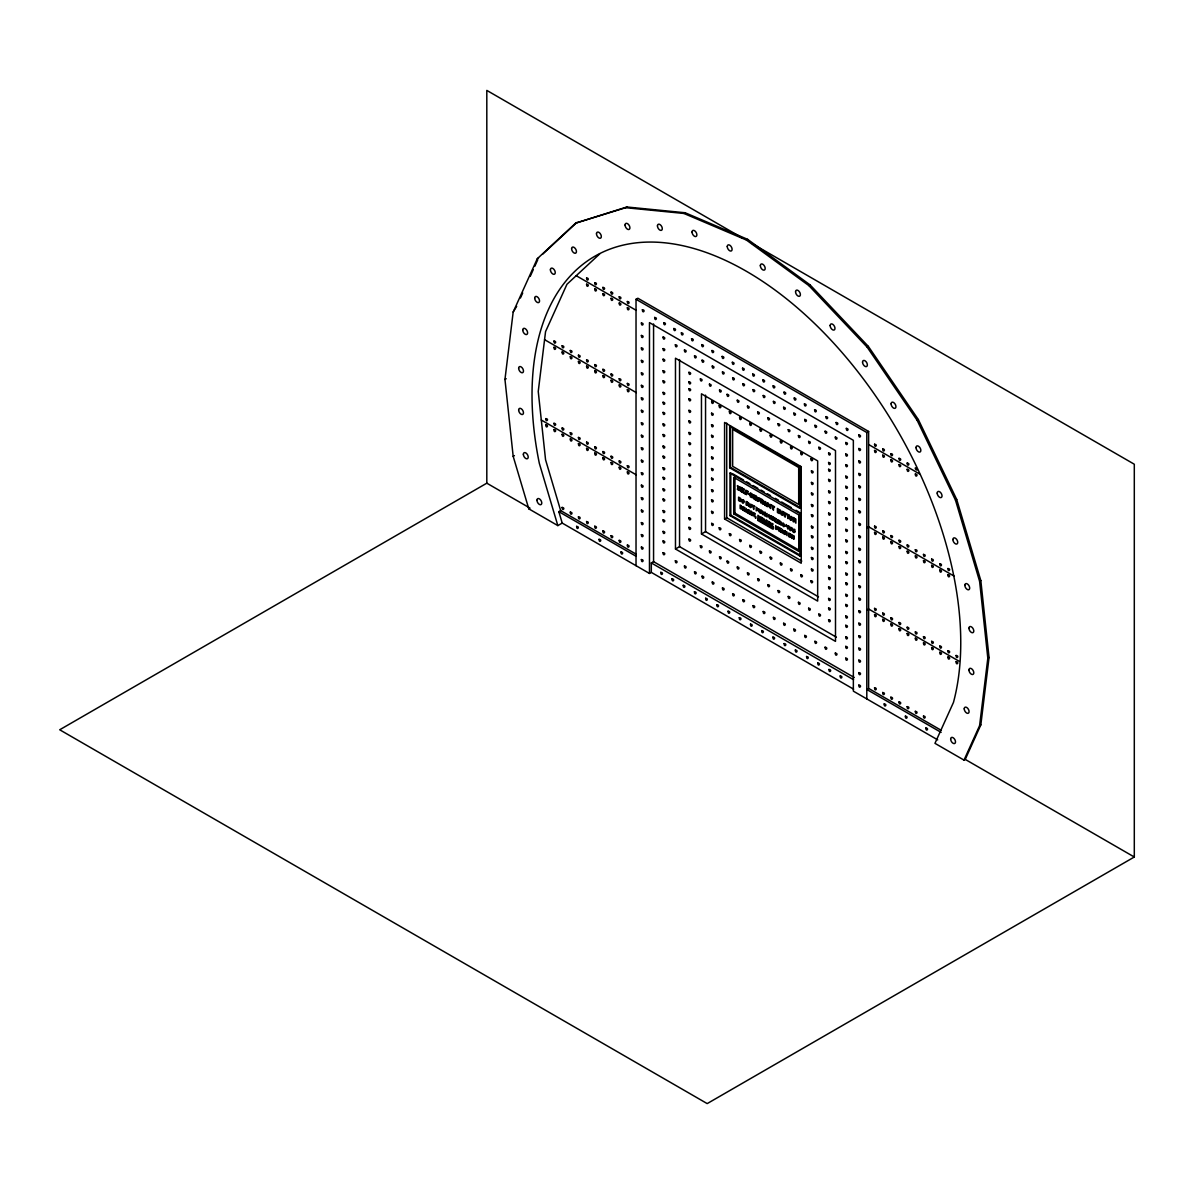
<?xml version="1.0" encoding="UTF-8"?>
<svg xmlns="http://www.w3.org/2000/svg" width="1194" height="1194" viewBox="0 0 1194 1194"><rect width="100%" height="100%" fill="white"/><g stroke="black" fill="none" stroke-linecap="round" stroke-linejoin="round"><path stroke-width="1.5" d="M557.837 525.599L528.793 508.838L513.181 456.332L504.958 379.438L513.181 312.022L537.3 258.71L575.672 223.129L626.895 206.995L685.132 212.756L747.623 239.337L810.099 284.903L868.336 346.379L918.335 419.557L956.707 499.435L980.826 580.597L989.05 657.506L980.826 724.907L965.23 759.399L964.006 760.1L934.962 743.34L953.454 702.445A303.172 175.025 60 0 0 746.399 271.292A303.172 175.025 60 0 0 539.33 463.347L557.837 525.599L562.21 523.076L649.476 573.448L651.312 572.389L853.576 689.162M964.006 760.1L979.602 725.624L987.826 658.207L979.602 581.314L955.484 500.152L917.111 420.258L867.113 347.081L808.875 285.62L746.399 240.039L683.908 213.457L625.671 207.696L575.672 223.129M745.19 511.42L746.16 508.48L747.951 513.017L743.026 510.181L743.026 506.674L744.996 507.808L743.758 507.763L744.996 511.316M762.981 521.703L763.966 518.748L765.742 523.3L760.832 520.465L760.832 516.942L762.802 518.077L761.563 518.032L762.802 521.599M781.458 532.36L782.428 529.42L784.219 533.957L779.294 531.121L779.294 527.614L781.264 528.748L780.025 528.703L781.264 532.255M516.674 306.321L513.181 312.022M520.435 297.993L522.703 292.993M530.24 276.336L533.255 269.665M534.763 266.337L537.778 259.68M542.494 254.322L576.896 222.427M599.731 253.904L566.956 284.276L545.554 331.619L538.24 391.468L545.554 459.75L560.658 510.599L636.253 554.24M537.3 258.71L538.524 258.008M625.671 207.696L626.895 206.995M683.908 213.457L685.132 212.756M636.029 565.687L636.029 299.291L637.865 298.231L868.635 431.467L868.635 688.416L941.335 730.385M504.958 379.438L506.181 378.722M746.399 240.039L747.623 239.337M513.181 456.332L514.405 455.63M808.875 285.62L810.099 284.903M528.793 508.838L530.017 508.122L486.809 483.182L59.7 729.773L707.191 1103.599L1134.3 857.008L1134.3 464.227L752.25 243.651M562.21 523.076L558.822 511.659L560.658 510.599M729.683 426.362L799.816 466.854L799.816 508.286L729.683 467.794L729.683 426.362L730.504 425.9L730.504 467.332L800.622 507.808M867.113 347.081L868.336 346.379M729.683 467.794L730.504 467.332M729.982 473.137L730.803 472.66L730.803 515.151L800.726 555.523L799.905 556.001L729.982 515.629L729.982 473.137L799.905 513.51L800.726 513.032M799.816 466.854L800.622 466.376M636.029 299.291L866.799 432.526L868.635 431.467M729.982 515.629L730.803 515.151M724.579 518.987L801.234 563.24L801.234 466.72L724.579 422.467L724.579 518.987L726.728 517.748L801.786 561.09M733.713 513.838L734.937 513.136L799.98 550.673L798.756 551.389L733.713 513.838L733.713 477.346L798.756 514.898L799.98 514.196M651.312 572.389L651.312 562.941L653.566 561.658L854.217 677.491M675.476 549.001L835.501 641.387L835.501 450.601L675.476 358.2L675.476 549.001L679.55 546.643L836.382 637.193M701.46 533.987L817.666 601.089L817.666 460.899L701.46 393.811L701.46 533.987L705.55 531.643L818.517 596.866M917.111 420.258L918.335 419.557M866.799 527.838L868.635 526.778L954.2 576.165M955.484 500.152L956.707 499.435M866.799 610.074L868.635 609.015L959.081 661.237M979.602 581.314L980.826 580.597M868.635 688.416L866.799 689.475L941.111 732.385M987.826 658.207L989.05 657.506M979.602 725.624L980.826 724.907M916.216 467.69C913.246 467.406 917.768 472.361 917.096 468.794M742.981 238.307L486.809 90.401L486.809 483.182M576.209 275.695L636.283 310.38M868.635 444.526L919.47 473.884M544.568 339.663L636.253 392.602M732.385 473.585L743.519 480.003M746.698 481.839L749.877 483.674M753.041 485.51L757.817 488.256M760.996 490.092L764.175 491.928M767.354 493.764L770.533 495.6M775.294 498.346L778.473 500.182M781.652 502.017L791.189 507.525M795.965 510.286L799.129 512.122M790.219 534.524L790.219 537.419L788.637 536.524L788.637 533.002L792.846 535.434L791.98 535.599L791.98 538.449L790.219 533.912M541.3 420.019L636.253 474.839M651.312 562.941L853.576 679.714M558.822 511.659L636.029 556.24M937.723 739.877L853.352 691.147L853.352 440.302L649.476 322.604L649.476 573.448M965.23 759.399L1134.3 857.008M866.799 432.526L866.799 698.923M799.905 513.51L799.905 556.001M798.756 514.898L798.756 551.389M786.368 513.599L786.368 514.375M734.937 476.645L734.937 513.136M726.728 423.094L726.728 517.748M705.55 395.139L705.55 531.643M679.55 359.558L679.55 546.643M653.566 323.962L653.566 561.658M793.92 536.046L793.846 538.509L793.144 535.599L793.92 536.046M791.652 518.689C789.801 522.002 790.324 513.405 791.652 518.689M743.683 501.778C741.877 504.54 742.549 497.211 743.683 501.778M751.25 506.152C749.414 508.913 750.13 501.57 751.25 506.152M791.234 529.24C789.473 532.046 790.07 524.629 791.234 529.24M753.295 496.54L752.578 497.838L750.339 496.868L750.339 492.794L752.593 494.406L753.295 496.54M741.28 500.405L740.623 501.495L738.593 500.599L738.593 497.092L740.384 498.256A1.925 1.104 60 0 1 741.101 499.405A2.015 1.164 60 0 1 741.235 499.898L741.28 500.405M789.338 516.883C790.846 525.912 794.667 514.047 789.338 516.883M769.623 505.629C771.13 508.495 771.667 510.032 768.846 506.42C768.443 501.778 773.816 506.629 769.623 505.629M741.564 500.167C742.952 508.032 746.399 497.823 741.564 500.167M749.131 504.54C750.519 512.405 753.966 502.181 749.131 504.54M789.13 527.614C790.518 535.494 793.95 525.27 789.13 527.614M768.294 505.763C767.205 508.913 763.891 503.017 765.518 501.555L766.906 505.749L767.458 502.674L768.294 503.167L768.294 505.763M783.279 514.42C782.1 517.509 778.966 511.719 780.503 510.211L781.891 514.405L782.458 511.331L783.279 511.808L783.279 514.42M761.384 512.495C760.399 515.166 757.459 510.122 758.877 508.793L760.13 512.435L760.638 509.808L761.384 510.241L761.384 512.495M771.414 518.286C770.428 520.957 767.473 515.912 768.906 514.584L770.16 518.226L770.652 515.599L771.414 516.032L771.414 518.286M794.92 531.852C793.935 534.539 790.995 529.494 792.413 528.166L793.667 531.808L794.174 529.181L794.92 529.614L794.92 531.852M758.518 509.704L758.25 510.39A1.582 0.91 60 0 1 757.638 510.42L756.205 510.778L756.205 507.256L758.518 509.704M752.444 496.047C750.832 499.137 751.369 491.271 752.444 496.047M740.504 499.943C739.041 502.584 739.534 495.794 740.504 499.943M780.085 512.793L779.324 513.524L777.428 512.51L777.428 508.435L779.667 510.032L780.085 512.793M739.892 489.57L739.041 490.331L737.25 489.077C741.549 492.57 733.713 480.973 739.758 487.824A2.313 1.328 60 0 0 738.967 486.928L738.116 486.824L739.892 489.57M759.041 500.629L758.205 501.39L756.414 500.137C760.862 503.316 752.772 492.51 758.921 498.883A2.313 1.328 60 0 0 758.13 497.988L757.28 497.883L759.041 500.629M764.19 514.286L762.891 514.704L761.876 513.002A2.373 1.373 60 0 0 762.638 513.883C761.011 511.002 762.593 509.092 764.19 514.286M782.309 524.748L780.995 525.151L779.981 523.45A2.373 1.373 60 0 0 780.742 524.33C779.115 521.45 780.697 519.554 782.309 524.748M784.921 526.255L783.607 526.658L782.592 524.957A2.373 1.373 60 0 0 783.354 525.838C781.742 523.017 783.309 521.047 784.921 526.255M779.219 512.286L778.264 511.226L779.219 512.286M764.832 502.286L764.205 503.152L765.324 505.525L763.085 502.734L763.085 504.241L762.265 503.764L762.265 499.674L764.832 502.286M742.399 507.256L742.817 510.062L740.847 507.644L740.847 508.928L740.131 508.51L740.131 504.987L742.399 507.256M760.19 517.539L760.623 520.33L758.653 517.912L758.653 519.196L757.921 518.778L757.921 515.271L760.19 517.539M757.742 509.271L756.951 508.346L757.742 509.271M763.981 501.928L763.085 500.898L763.981 501.928M741.638 506.943L740.847 506.062L741.638 506.943M759.444 517.211L758.653 516.33L759.444 517.211M779.01 510.51L778.264 509.659L779.01 510.51M755.578 516.495L755.608 518.315L755.578 516.495M773.369 526.778L773.413 528.599L773.369 526.778M553.971 341.066C553.852 345.738 557.911 341.245 553.971 341.066M553.971 347.305C553.852 351.976 557.911 347.484 553.971 347.305M562.12 345.767C562.001 350.439 566.075 345.947 562.12 345.767M562.12 352.006C562.001 356.678 566.075 352.185 562.12 352.006M545.807 418.601C545.688 423.273 549.762 418.781 545.807 418.601M545.807 424.84C545.688 429.512 549.762 425.019 545.807 424.84M586.582 277.978C586.463 282.65 590.537 278.142 586.582 277.978M586.582 284.217C586.463 288.888 590.537 284.381 586.582 284.217M570.284 350.484C570.165 355.155 574.224 350.663 570.284 350.484M570.284 356.722C570.165 361.394 574.224 356.887 570.284 356.722M553.971 423.303C553.852 427.974 557.911 423.482 553.971 423.303M553.971 429.541C553.852 434.213 557.911 429.721 553.971 429.541M594.746 282.68C594.627 287.351 598.687 282.859 594.746 282.68M594.746 288.918C594.627 293.59 598.687 289.097 594.746 288.918M578.433 355.185C578.314 359.857 582.373 355.364 578.433 355.185M578.433 361.424C578.314 366.095 582.373 361.603 578.433 361.424M562.12 428.019C562.001 432.691 566.075 428.198 562.12 428.019M562.12 434.258C562.001 438.929 566.075 434.422 562.12 434.258M602.895 287.396C602.776 292.067 606.851 287.56 602.895 287.396M602.895 293.634C602.776 298.306 606.851 293.799 602.895 293.634M586.582 359.901C586.463 364.573 590.537 360.066 586.582 359.901M586.582 366.14C586.463 370.812 590.537 366.304 586.582 366.14M570.284 432.721C570.165 437.392 574.224 432.9 570.284 432.721M570.284 438.959C570.165 443.631 574.224 439.138 570.284 438.959M611.059 292.097C610.925 296.769 615 292.276 611.059 292.097M611.059 298.336C610.925 303.007 615 298.515 611.059 298.336M594.746 364.603C594.627 369.274 598.687 364.782 594.746 364.603M594.746 370.841C594.627 375.513 598.687 371.021 594.746 370.841M578.433 437.437C578.314 442.108 582.373 437.601 578.433 437.437M578.433 443.675C578.314 448.347 582.373 443.84 578.433 443.675M562.12 507.42C562.001 512.092 566.075 507.584 562.12 507.42M619.208 296.799C619.089 301.485 623.149 296.978 619.208 296.799M619.208 303.037C619.089 307.724 623.149 303.216 619.208 303.037M602.895 369.319C602.776 373.991 606.851 369.483 602.895 369.319M602.895 375.558C602.776 380.229 606.851 375.722 602.895 375.558M586.582 442.138C586.463 446.81 590.537 442.317 586.582 442.138M586.582 448.377C586.463 453.048 590.537 448.556 586.582 448.377M570.284 512.122C570.165 516.793 574.224 512.301 570.284 512.122M627.357 301.515C627.238 306.186 631.313 301.694 627.357 301.515M627.357 307.753C627.238 312.425 631.313 307.933 627.357 307.753M611.059 374.02C610.925 378.692 615 374.2 611.059 374.02M611.059 380.259C610.925 384.931 615 380.438 611.059 380.259M594.746 446.854C594.627 451.526 598.687 447.019 594.746 446.854M594.746 453.093C594.627 457.765 598.687 453.257 594.746 453.093M578.433 516.838C578.314 521.509 582.373 517.002 578.433 516.838M576.627 526.375C576.508 531.046 580.568 526.554 576.627 526.375M619.208 378.722C619.089 383.408 623.149 378.901 619.208 378.722M619.208 384.961C619.089 389.647 623.149 385.14 619.208 384.961M602.895 451.556C602.776 456.227 606.851 451.735 602.895 451.556M642.387 309.739C642.268 314.41 646.327 309.903 642.387 309.739M602.895 457.795C602.776 462.466 606.851 457.974 602.895 457.795M586.582 521.539C586.463 526.211 590.537 521.718 586.582 521.539M641.387 322.977C641.268 327.649 645.342 323.141 641.387 322.977M627.357 383.438C627.238 388.11 631.313 383.617 627.357 383.438M641.387 335.454C641.268 340.126 645.342 335.618 641.387 335.454M627.357 389.677C627.238 394.348 631.313 389.856 627.357 389.677M611.059 456.257C610.925 460.944 615 456.436 611.059 456.257M641.387 347.917C641.268 352.603 645.342 348.096 641.387 347.917M611.059 462.496C610.925 467.182 615 462.675 611.059 462.496M594.746 526.241C594.627 530.927 598.687 526.42 594.746 526.241M641.387 360.394C641.268 365.08 645.342 360.573 641.387 360.394M654.67 317.455C654.551 322.126 658.61 317.619 654.67 317.455M641.387 372.871C641.268 377.558 645.342 373.05 641.387 372.871M619.208 460.974C619.089 465.645 623.149 461.153 619.208 460.974M599.06 539.315C598.925 543.986 603 539.494 599.06 539.315M619.208 467.212C619.089 471.884 623.149 467.391 619.208 467.212M641.387 385.349C641.268 390.035 645.342 385.528 641.387 385.349M602.895 530.957C602.776 535.628 606.851 531.136 602.895 530.957M641.387 397.826C641.268 402.512 645.342 398.005 641.387 397.826M663.745 322.693C663.625 327.365 667.685 322.858 663.745 322.693M641.387 410.303C641.268 414.99 645.342 410.482 641.387 410.303M627.357 465.675C627.238 470.361 631.313 465.854 627.357 465.675M663.073 337.051C662.954 341.723 667.013 337.23 663.073 337.051M627.357 471.914C627.238 476.6 631.313 472.093 627.357 471.914M611.059 535.658C610.925 540.345 615 535.837 611.059 535.658M641.387 422.78C641.268 427.452 645.342 422.96 641.387 422.78M663.073 348.588C662.954 353.26 667.013 348.767 663.073 348.588M641.387 435.258C641.268 439.929 645.342 435.437 641.387 435.258M663.073 359.185C662.954 363.857 667.013 359.364 663.073 359.185M641.387 447.735C641.268 452.407 645.342 447.914 641.387 447.735M673.834 328.514C673.714 333.186 677.774 328.693 673.834 328.514M663.073 370.722C662.954 375.394 667.013 370.901 663.073 370.722M619.208 540.375C619.089 545.046 623.149 540.554 619.208 540.375M641.387 460.212C641.268 464.884 645.342 460.391 641.387 460.212M663.073 380.841C662.954 385.513 667.013 381.02 663.073 380.841M675.356 344.767C675.237 349.454 679.296 344.947 675.356 344.767M641.387 472.69C641.268 477.361 645.342 472.869 641.387 472.69M663.073 392.378C662.954 397.05 667.013 392.557 663.073 392.378M620.97 551.971C620.85 556.643 624.91 552.15 620.97 551.971M681.371 332.872C681.252 337.544 685.326 333.051 681.371 332.872M663.073 402.259C662.954 406.945 667.013 402.438 663.073 402.259M641.387 485.167C641.268 489.838 645.342 485.346 641.387 485.167M627.357 545.076C627.238 549.747 631.313 545.255 627.357 545.076M663.073 412.393C662.954 417.064 667.013 412.557 663.073 412.393M641.387 497.644C641.268 502.316 645.342 497.823 641.387 497.644M663.073 423.915C662.954 428.601 667.013 424.094 663.073 423.915M641.387 510.122C641.268 514.793 645.342 510.301 641.387 510.122M684.431 350.006C684.311 354.678 688.371 350.185 684.431 350.006M663.073 434.512C662.954 439.183 667.013 434.691 663.073 434.512M641.387 522.599C641.268 527.27 645.342 522.778 641.387 522.599M691.565 338.753C691.445 343.424 695.52 338.932 691.565 338.753M663.073 446.049C662.954 450.72 667.013 446.228 663.073 446.049M641.387 534.599C641.268 539.285 645.342 534.778 641.387 534.599M663.073 456.168C662.954 460.854 667.013 456.347 663.073 456.168M641.387 547.076C641.268 551.762 645.342 547.255 641.387 547.076M663.073 467.705C662.954 472.376 667.013 467.884 663.073 467.705M688.938 372.319C688.819 376.991 692.893 372.498 688.938 372.319M694.52 355.842C694.401 360.513 698.46 356.006 694.52 355.842M663.073 477.361C662.954 482.033 667.013 477.54 663.073 477.361M688.938 381.856C688.819 386.528 692.893 382.035 688.938 381.856M641.387 559.553C641.268 564.24 645.342 559.732 641.387 559.553M688.938 388.677C688.819 393.348 692.893 388.856 688.938 388.677M663.073 488.898C662.954 493.57 667.013 489.077 663.073 488.898M701.759 344.633C701.639 349.32 705.714 344.812 701.759 344.633M688.938 398.796C688.819 403.482 692.893 398.975 688.938 398.796M663.073 499.017C662.954 503.689 667.013 499.196 663.073 499.017M702.057 360.185C701.938 364.871 706.012 360.364 702.057 360.185M688.938 410.333C688.819 415.005 692.893 410.512 688.938 410.333M663.073 510.554C662.954 515.226 667.013 510.733 663.073 510.554M688.938 420.93C688.819 425.601 692.893 421.109 688.938 420.93M700.356 378.916C700.236 383.587 704.311 379.08 700.356 378.916M663.073 519.853C662.954 524.524 667.013 520.032 663.073 519.853M688.938 432.467C688.819 437.138 692.893 432.646 688.938 432.467M663.073 531.39C662.954 536.061 667.013 531.569 663.073 531.39M711.952 350.529C711.833 355.2 715.907 350.708 711.952 350.529M688.938 442.586C688.819 447.257 692.893 442.765 688.938 442.586M663.073 540.927C662.954 545.598 667.013 541.091 663.073 540.927M712.251 366.08C712.131 370.752 716.206 366.26 712.251 366.08M688.938 454.123C688.819 458.794 692.893 454.302 688.938 454.123M663.073 552.688C662.954 557.359 667.013 552.867 663.073 552.688M709.43 384.14C709.311 388.826 713.385 384.319 709.43 384.14M688.938 463.779C688.819 468.451 692.893 463.944 688.938 463.779M660.789 572.359C660.67 577.03 664.73 572.538 660.789 572.359M688.938 475.316C688.819 479.988 692.893 475.481 688.938 475.316M722.146 356.409C722.027 361.081 726.101 356.588 722.146 356.409M688.938 485.436C688.819 490.107 692.893 485.615 688.938 485.436M711.639 401.333C711.52 406.005 715.594 401.512 711.639 401.333M688.938 496.973C688.819 501.644 692.893 497.137 688.938 496.973M722.445 371.961C722.325 376.632 726.4 372.14 722.445 371.961M711.534 413.199C711.415 417.885 715.49 413.378 711.534 413.199M719.519 389.975C719.4 394.647 723.474 390.154 719.519 389.975M688.938 506.271C688.819 510.942 692.893 506.435 688.938 506.271M711.534 424.736C711.415 429.422 715.49 424.915 711.534 424.736M675.356 560.762C675.237 565.434 679.296 560.941 675.356 560.762M671.998 578.821C671.879 583.508 675.953 579 671.998 578.821M688.938 517.808C688.819 522.479 692.893 517.972 688.938 517.808M719.191 405.691C719.057 410.363 723.131 405.856 719.191 405.691M711.534 435.332C711.415 440.004 715.49 435.512 711.534 435.332M732.34 362.289C732.221 366.976 736.295 362.469 732.34 362.289M688.938 527.33C688.819 532.017 692.893 527.509 688.938 527.33M711.534 446.869C711.415 451.541 715.49 447.049 711.534 446.869M727.071 394.333C726.952 399.005 731.012 394.498 727.071 394.333M688.938 539.106C688.819 543.777 692.893 539.285 688.938 539.106M711.534 456.989C711.415 461.66 715.49 457.168 711.534 456.989M732.638 377.841C732.519 382.528 736.594 378.02 732.638 377.841M684.431 566.001C684.311 570.672 688.371 566.18 684.431 566.001M711.534 468.526C711.415 473.197 715.49 468.705 711.534 468.526M711.534 478.182C711.415 482.854 715.49 478.361 711.534 478.182M729.385 411.572C729.25 416.243 733.325 411.751 729.385 411.572M683.222 585.299C683.087 589.97 687.162 585.478 683.222 585.299M742.534 368.185C742.414 372.856 746.489 368.349 742.534 368.185M711.534 489.719C711.415 494.391 715.49 489.883 711.534 489.719M737.265 400.214C737.146 404.885 741.205 400.393 737.265 400.214M711.534 499.838C711.415 504.51 715.49 500.017 711.534 499.838M742.832 383.737C742.713 388.408 746.787 383.916 742.832 383.737M700.356 545.703C700.236 550.374 704.311 545.867 700.356 545.703M694.52 571.822C694.401 576.493 698.46 572.001 694.52 571.822M711.534 511.375C711.415 516.047 715.49 511.554 711.534 511.375M739.579 417.452C739.444 422.124 743.519 417.631 739.579 417.452M711.639 523.39C711.52 528.061 715.594 523.569 711.639 523.39M694.43 591.776C694.311 596.448 698.371 591.955 694.43 591.776M752.727 374.065C752.608 378.737 756.683 374.244 752.727 374.065M702.057 576.18C701.938 580.851 706.012 576.359 702.057 576.18M747.459 406.094C747.34 410.766 751.399 406.273 747.459 406.094M709.43 550.941C709.311 555.613 713.385 551.106 709.43 550.941M753.026 389.617C752.907 394.289 756.981 389.796 753.026 389.617M719.191 527.748C719.057 532.42 723.131 527.927 719.191 527.748M749.757 423.348C749.638 428.019 753.712 423.512 749.757 423.348M762.921 379.946C762.802 384.617 766.876 380.125 762.921 379.946M705.639 598.254C705.52 602.925 709.579 598.418 705.639 598.254M757.653 411.99C757.533 416.661 761.593 412.154 757.653 411.99M712.251 582.06C712.131 586.747 716.206 582.239 712.251 582.06M719.519 556.762C719.4 561.434 723.474 556.941 719.519 556.762M763.22 395.498C763.1 400.184 767.175 395.677 763.22 395.498M729.385 533.628C729.25 538.3 733.325 533.808 729.385 533.628M759.951 429.228C759.832 433.9 763.906 429.407 759.951 429.228M773.115 385.841C772.996 390.513 777.07 386.005 773.115 385.841M727.071 561.12C726.952 565.792 731.012 561.299 727.071 561.12M716.848 604.716C716.728 609.403 720.803 604.895 716.848 604.716M767.846 417.87C767.727 422.542 771.787 418.049 767.846 417.87M722.445 587.955C722.325 592.627 726.4 588.12 722.445 587.955M773.413 401.393C773.294 406.064 777.354 401.557 773.413 401.393M739.579 539.524C739.444 544.195 743.519 539.688 739.579 539.524M770.145 435.109C770.026 439.78 774.1 435.288 770.145 435.109M784.025 392.139C783.906 396.811 787.965 392.304 784.025 392.139M737.265 567.001C737.146 571.672 741.205 567.18 737.265 567.001M778.04 423.751C777.921 428.422 781.98 423.93 778.04 423.751M728.071 611.194C727.952 615.865 732.012 611.373 728.071 611.194M732.638 593.836C732.519 598.507 736.594 594.015 732.638 593.836M783.607 407.273C783.488 411.945 787.547 407.452 783.607 407.273M749.757 545.404C749.638 550.076 753.712 545.583 749.757 545.404M780.339 441.004C780.219 445.675 784.294 441.168 780.339 441.004M747.459 572.881C747.34 577.568 751.399 573.06 747.459 572.881M794.219 398.02C794.1 402.691 798.159 398.199 794.219 398.02M742.832 599.716C742.713 604.403 746.787 599.895 742.832 599.716M788.234 429.646C788.115 434.317 792.174 429.81 788.234 429.646M793.801 413.154C793.682 417.825 797.741 413.333 793.801 413.154M739.28 617.671C739.161 622.343 743.22 617.85 739.28 617.671M759.951 551.285C759.832 555.956 763.906 551.464 759.951 551.285M790.532 446.884C790.413 451.556 794.488 447.063 790.532 446.884M757.653 578.777C757.533 583.448 761.593 578.941 757.653 578.777M804.413 403.9C804.293 408.572 808.353 404.079 804.413 403.9M798.428 435.526C798.308 440.198 802.368 435.706 798.428 435.526M753.026 605.612C752.907 610.283 756.981 605.776 753.026 605.612M804.711 419.452C804.592 424.124 808.651 419.631 804.711 419.452M750.489 624.149C750.369 628.82 754.444 624.313 750.489 624.149M770.145 557.165C770.026 561.852 774.1 557.344 770.145 557.165M800.726 452.765C800.607 457.436 804.681 452.944 800.726 452.765M814.606 409.781C814.487 414.467 818.547 409.96 814.606 409.781M767.846 584.657C767.727 589.329 771.787 584.836 767.846 584.657M808.622 441.407C808.502 446.078 812.562 441.586 808.622 441.407M763.22 611.492C763.1 616.164 767.175 611.671 763.22 611.492M814.905 425.348C814.786 430.019 818.845 425.512 814.905 425.348M761.697 630.611C761.578 635.298 765.652 630.79 761.697 630.611M780.339 563.061C780.219 567.732 784.294 563.24 780.339 563.061M810.92 458.645C810.801 463.332 814.875 458.824 810.92 458.645M778.04 590.537C777.921 595.224 781.98 590.717 778.04 590.537M825.949 416.616C825.83 421.288 829.89 416.781 825.949 416.616M811.427 470.884C811.308 475.555 815.383 471.063 811.427 470.884M773.413 617.373C773.294 622.044 777.354 617.552 773.413 617.373M818.815 447.287C818.696 451.974 822.756 447.466 818.815 447.287M825.099 431.228C824.979 435.9 829.039 431.407 825.099 431.228M811.427 482.421C811.308 487.092 815.383 482.585 811.427 482.421M790.532 568.941C790.413 573.613 794.488 569.12 790.532 568.941M772.921 637.089C772.802 641.76 776.861 637.268 772.921 637.089M811.427 493.003C811.308 497.689 815.383 493.182 811.427 493.003M811.427 504.54C811.308 509.226 815.383 504.719 811.427 504.54M788.234 596.433C788.115 601.104 792.174 596.597 788.234 596.433M811.427 514.674C811.308 519.345 815.383 514.838 811.427 514.674M836.143 422.497C836.024 427.168 840.083 422.676 836.143 422.497M828.591 452.944C828.472 457.615 832.546 453.123 828.591 452.944M783.607 623.268C783.488 627.94 787.547 623.432 783.607 623.268M811.427 526.196C811.308 530.882 815.383 526.375 811.427 526.196M828.591 462.481C828.472 467.152 832.546 462.66 828.591 462.481M835.293 437.108C835.173 441.78 839.233 437.288 835.293 437.108M828.591 469.302C828.472 473.973 832.546 469.481 828.591 469.302M800.726 574.821C800.607 579.508 804.681 575.001 800.726 574.821M811.427 535.852C811.308 540.524 815.383 536.031 811.427 535.852M784.13 643.566C784.01 648.238 788.07 643.745 784.13 643.566M828.591 479.421C828.472 484.107 832.546 479.6 828.591 479.421M811.427 547.389C811.308 552.061 815.383 547.568 811.427 547.389M798.428 602.313C798.308 606.985 802.368 602.492 798.428 602.313M828.591 490.958C828.472 495.644 832.546 491.137 828.591 490.958M811.427 557.508C811.308 562.18 815.383 557.688 811.427 557.508M846.337 428.377C846.218 433.049 850.277 428.556 846.337 428.377M793.801 629.148C793.682 633.82 797.741 629.328 793.801 629.148M828.591 501.555C828.472 506.226 832.546 501.734 828.591 501.555M811.427 569.045C811.308 573.717 815.383 569.225 811.427 569.045M845.74 442.511C845.621 447.198 849.68 442.69 845.74 442.511M828.591 513.092C828.472 517.763 832.546 513.271 828.591 513.092M810.92 580.717C810.801 585.388 814.875 580.896 810.92 580.717M845.74 454.048C845.621 458.72 849.68 454.227 845.74 454.048M828.591 523.211C828.472 527.882 832.546 523.39 828.591 523.211M795.338 650.043C795.219 654.715 799.293 650.208 795.338 650.043M845.74 464.645C845.621 469.317 849.68 464.824 845.74 464.645M808.622 608.194C808.502 612.865 812.562 608.373 808.622 608.194M828.591 534.748C828.472 539.419 832.546 534.927 828.591 534.748M845.74 476.182C845.621 480.854 849.68 476.361 845.74 476.182M828.591 544.404C828.472 549.076 832.546 544.583 828.591 544.404M804.711 635.447C804.592 640.118 808.651 635.626 804.711 635.447M858.829 434.959C858.695 439.646 862.769 435.138 858.829 434.959M845.74 486.301C845.621 490.973 849.68 486.48 845.74 486.301M828.591 555.941C828.472 560.613 832.546 556.106 828.591 555.941M858.829 448.496C858.695 453.183 862.769 448.675 858.829 448.496M845.74 497.838C845.621 502.51 849.68 498.017 845.74 497.838M828.591 566.06C828.472 570.732 832.546 566.24 828.591 566.06M845.74 507.734C845.621 512.405 849.68 507.898 845.74 507.734M858.829 460.974C858.695 465.645 862.769 461.153 858.829 460.974M806.562 656.506C806.443 661.192 810.502 656.685 806.562 656.506M818.815 614.089C818.696 618.761 822.756 614.253 818.815 614.089M828.591 577.597C828.472 582.269 832.546 577.777 828.591 577.597M845.74 517.853C845.621 522.524 849.68 518.032 845.74 517.853M858.829 473.451C858.695 478.122 862.769 473.63 858.829 473.451M828.591 586.896C828.472 591.567 832.546 587.075 828.591 586.896M814.905 641.327C814.786 645.999 818.845 641.506 814.905 641.327M845.74 529.39C845.621 534.061 849.68 529.554 845.74 529.39M828.591 598.433C828.472 603.104 832.546 598.597 828.591 598.433M858.829 485.928C858.695 490.6 862.769 486.107 858.829 485.928M845.74 539.972C845.621 544.658 849.68 540.151 845.74 539.972M828.591 607.955C828.472 612.641 832.546 608.134 828.591 607.955M858.829 498.405C858.695 503.077 862.769 498.585 858.829 498.405M845.74 551.509C845.621 556.18 849.68 551.688 845.74 551.509M874.56 444.228C874.441 448.899 878.5 444.407 874.56 444.228M828.591 619.731C828.472 624.402 832.546 619.91 828.591 619.731M874.56 450.466C874.441 455.138 878.5 450.645 874.56 450.466M817.771 662.983C817.651 667.655 821.711 663.163 817.771 662.983M858.829 510.883C858.695 515.554 862.769 511.062 858.829 510.883M845.74 561.643C845.621 566.314 849.68 561.807 845.74 561.643M825.099 647.208C824.979 651.894 829.039 647.387 825.099 647.208M858.829 523.36C858.695 528.032 862.769 523.539 858.829 523.36M845.74 573.165C845.621 577.851 849.68 573.344 845.74 573.165M845.74 582.821C845.621 587.493 849.68 583 845.74 582.821M858.829 535.837C858.695 540.509 862.769 536.016 858.829 535.837M882.709 448.944C882.59 453.616 886.649 449.108 882.709 448.944M882.709 455.183C882.59 459.854 886.649 455.347 882.709 455.183M845.74 594.358C845.621 599.03 849.68 594.537 845.74 594.358M858.829 548.315C858.695 552.986 862.769 548.494 858.829 548.315M845.74 604.477C845.621 609.149 849.68 604.657 845.74 604.477M828.979 669.461C828.86 674.132 832.934 669.64 828.979 669.461M858.829 560.792C858.695 565.463 862.769 560.971 858.829 560.792M835.293 653.103C835.173 657.775 839.233 653.282 835.293 653.103M845.74 616.014C845.621 620.686 849.68 616.194 845.74 616.014M858.829 573.269C858.695 577.941 862.769 573.448 858.829 573.269M890.858 453.645C890.739 458.317 894.813 453.824 890.858 453.645M845.74 625.313C845.621 629.984 849.68 625.492 845.74 625.313M890.858 459.884C890.739 464.556 894.813 460.063 890.858 459.884M874.56 526.151C874.441 530.823 878.5 526.33 874.56 526.151M858.829 585.747C858.695 590.418 862.769 585.926 858.829 585.747M845.74 636.85C845.621 641.521 849.68 637.029 845.74 636.85M874.56 532.39C874.441 537.061 878.5 532.569 874.56 532.39M845.74 646.387C845.621 651.058 849.68 646.566 845.74 646.387M858.829 598.224C858.695 602.895 862.769 598.403 858.829 598.224M840.188 675.938C840.069 680.61 844.143 676.102 840.188 675.938M899.022 458.347C898.903 463.033 902.962 458.526 899.022 458.347M845.74 658.148C845.621 662.834 849.68 658.327 845.74 658.148M858.829 610.701C858.695 615.373 862.769 610.88 858.829 610.701M899.022 464.585C898.903 469.272 902.962 464.764 899.022 464.585M882.709 530.867C882.59 535.539 886.649 531.032 882.709 530.867M858.829 623.178C858.695 627.85 862.769 623.358 858.829 623.178M882.709 537.091C882.59 541.778 886.649 537.27 882.709 537.091M858.829 635.656C858.695 640.327 862.769 635.835 858.829 635.656M907.171 463.063C907.052 467.735 911.126 463.242 907.171 463.063M858.829 648.133C858.695 652.805 862.769 648.312 858.829 648.133M907.171 469.302C907.052 473.973 911.126 469.481 907.171 469.302M890.858 535.569C890.739 540.24 894.813 535.748 890.858 535.569M858.829 660.133C858.695 664.804 862.769 660.312 858.829 660.133M890.858 541.807C890.739 546.479 894.813 541.986 890.858 541.807M874.56 608.403C874.441 613.074 878.5 608.567 874.56 608.403M858.829 672.61C858.695 677.282 862.769 672.789 858.829 672.61M874.56 614.626C874.441 619.313 878.5 614.806 874.56 614.626M858.829 685.087C858.695 689.759 862.769 685.266 858.829 685.087M915.335 474.003C915.201 478.69 919.276 474.182 915.335 474.003M899.022 540.27C898.903 544.957 902.962 540.449 899.022 540.27M899.022 546.509C898.903 551.195 902.962 546.688 899.022 546.509M882.709 613.104C882.59 617.776 886.649 613.283 882.709 613.104M882.709 619.343C882.59 624.014 886.649 619.522 882.709 619.343M907.171 544.986C907.052 549.658 911.126 545.165 907.171 544.986M907.171 551.225C907.052 555.897 911.126 551.404 907.171 551.225M890.858 617.805C890.739 622.492 894.813 617.985 890.858 617.805M890.858 624.044C890.739 628.731 894.813 624.223 890.858 624.044M874.56 687.789C874.441 692.475 878.5 687.968 874.56 687.789M915.335 549.688C915.201 554.374 919.276 549.867 915.335 549.688M915.335 555.926C915.201 560.598 919.276 556.106 915.335 555.926M899.022 622.522C898.903 627.193 902.962 622.701 899.022 622.522M899.022 628.76C898.903 633.432 902.962 628.939 899.022 628.76M882.709 692.505C882.59 697.177 886.649 692.684 882.709 692.505M923.484 554.404C923.365 559.076 927.425 554.583 923.484 554.404M884.172 703.923C884.038 708.609 888.112 704.102 884.172 703.923M923.484 560.643C923.365 565.314 927.425 560.822 923.484 560.643M907.171 627.223C907.052 631.91 911.126 627.402 907.171 627.223M907.171 633.462C907.052 638.148 911.126 633.641 907.171 633.462M890.858 697.206C890.739 701.893 894.813 697.386 890.858 697.206M931.633 559.105C931.514 563.777 935.589 559.285 931.633 559.105M931.633 565.344C931.514 570.016 935.589 565.523 931.633 565.344M915.335 631.939C915.201 636.611 919.276 632.119 915.335 631.939M915.335 638.178C915.201 642.85 919.276 638.357 915.335 638.178M899.022 701.923C898.903 706.594 902.962 702.102 899.022 701.923M939.797 563.822C939.678 568.493 943.738 563.986 939.797 563.822M939.797 570.06C939.678 574.732 943.738 570.225 939.797 570.06M923.484 636.641C923.365 641.312 927.425 636.82 923.484 636.641M923.484 642.879C923.365 647.551 927.425 643.059 923.484 642.879M907.171 706.624C907.052 711.296 911.126 706.803 907.171 706.624M905.365 716.161C905.246 720.848 909.321 716.34 905.365 716.161M947.946 568.523C947.827 573.195 951.902 568.702 947.946 568.523M947.946 574.762C947.827 579.433 951.902 574.941 947.946 574.762M931.633 641.357C931.514 646.029 935.589 641.521 931.633 641.357M931.633 647.596C931.514 652.267 935.589 647.76 931.633 647.596M915.335 711.34C915.201 716.012 919.276 711.52 915.335 711.34M939.797 646.058C939.678 650.73 943.738 646.238 939.797 646.058M939.797 652.297C939.678 656.969 943.738 652.476 939.797 652.297M923.484 716.042C923.365 720.713 927.425 716.221 923.484 716.042M925.857 727.997C925.738 732.668 929.798 728.176 925.857 727.997M947.946 650.775C947.827 655.446 951.902 650.939 947.946 650.775M947.946 657.013C947.827 661.685 951.902 657.178 947.946 657.013M956.11 655.476C955.976 660.148 960.051 655.655 956.11 655.476M956.11 661.715C955.976 666.386 960.051 661.894 956.11 661.715M746.548 509.704L746.847 511.032L746.548 509.704M764.354 519.972L764.653 521.315L764.354 519.972M782.816 530.643L783.115 531.972L782.816 530.643M777.966 528.032L777.443 529.226L776.413 527.121L776.413 529.449L775.727 529.061L775.727 525.539L777.219 528.136L777.861 526.778L778.697 527.255L778.697 530.778L777.966 528.032M754.429 513.256L753.877 514.181L752.474 512.122L754.235 516.659L755.235 513.718L754.429 513.256M772.234 523.524L771.682 524.464L770.279 522.405L772.04 526.927L773.04 523.987L772.234 523.524M788.174 525.718L787.607 526.644L786.159 524.554L787.965 529.106L789.01 526.196L788.174 525.718M798.696 467.481L732.653 429.347L732.653 466.302L798.696 504.45L798.696 467.481M742.564 488.301L740.31 487.003L740.31 491.092L742.564 492.376L741.146 490.779L741.146 489.749L742.444 490.51L741.146 488.256L742.564 489.077L742.564 488.301M743.952 489.107L743.116 488.63L743.116 492.704L745.325 493.988L743.952 492.406L743.952 489.107M747.937 491.406L745.728 490.122L745.728 494.212L746.548 494.689L746.548 492.928L747.832 493.674L746.548 491.391L747.937 492.182L747.937 491.406M756.026 496.077L753.787 494.779L753.787 498.868L756.026 500.152L754.608 498.555L754.608 497.525L755.906 498.286L754.608 496.032L756.026 496.853L756.026 496.077M761.921 499.48L759.13 497.868L760.936 502.987L760.936 499.689L761.921 500.256L761.921 499.48M774.413 506.689L771.637 505.092L773.443 510.211L773.443 506.913L774.413 507.48L774.413 506.689M789.159 515.211L783.577 511.987L784.562 516.629L785.383 517.106L785.383 513.808L787.353 514.942L788.174 518.718L788.174 515.42L789.159 515.987L789.159 515.211M794.025 518.017L793.01 517.42L793.01 521.509L793.771 521.942L793.771 519.106L795.846 523.151L795.846 519.062L795.085 518.629L795.085 520.957L794.025 518.017M749.742 494.346L748.28 493.495L749.742 495.107L749.742 494.346M747.041 501.958L746.116 501.42L746.116 504.943L746.802 505.346L746.802 502.883L748.683 506.435L748.683 502.913L747.996 502.51L747.996 504.525L747.041 501.958M754.683 506.375L752.16 504.913L753.802 509.39L753.802 506.54L754.683 506.375M765.339 512.524L764.578 512.092L764.578 515.614L765.339 516.047L765.339 514.48L767.115 517.077L767.115 513.554L765.339 513.808L765.339 512.524M772.921 516.898L771.996 516.375L771.996 519.883L772.682 520.285L772.682 517.838L774.563 521.375L774.563 517.853L773.876 517.45L773.876 519.465L772.921 516.898M775.921 518.644L775.175 518.211L775.175 521.718L777.175 522.882L775.921 521.494L775.921 518.644M779.563 520.748L777.533 519.569L777.533 523.091L779.563 524.256L778.279 520.674L779.563 520.748M748.966 510.092L748.235 509.674L748.235 513.196L750.175 514.316L748.966 512.942L748.966 510.092M751.265 511.42L750.533 510.987L750.533 514.51L752.474 515.629L751.265 514.256L751.265 511.42M766.772 520.375L766.041 519.942L766.041 523.465L767.981 524.584L766.772 523.211L766.772 520.375M769.055 521.688L768.324 521.271L768.324 524.793L770.264 525.912L769.055 524.539L769.055 521.688M785.398 531.121L784.503 530.614L784.503 534.121L785.174 534.509L785.174 532.061L786.995 535.569L786.995 532.046L786.324 531.658L786.324 533.673L785.398 531.121M793.92 538.942L793.144 538.494L793.92 538.942M772.742 528.121L757.757 519.48L757.757 520.42L772.742 529.076L772.742 528.121M968.946 628.223A3.433 1.985 60 0 0 972.588 632.745A3.433 1.985 60 0 0 972.588 627.895A3.433 1.985 60 0 0 968.946 628.223M964.842 585.284A3.433 1.985 60 0 0 968.483 589.806A3.433 1.985 60 0 0 968.483 584.956A3.433 1.985 60 0 0 964.842 585.284M964.23 708.833A3.433 1.985 60 0 0 967.871 713.355A3.433 1.985 60 0 0 967.871 708.505A3.433 1.985 60 0 0 964.23 708.833M950.648 739.086A3.433 1.985 60 0 0 954.29 743.608A3.433 1.985 60 0 0 954.29 738.758A3.433 1.985 60 0 0 950.648 739.086M968.946 669.998A3.433 1.985 60 0 0 972.588 674.535A3.433 1.985 60 0 0 972.588 669.685A3.433 1.985 60 0 0 968.946 669.998M830.143 325.589A3.433 1.985 60 0 0 833.77 330.111A3.433 1.985 60 0 0 833.77 325.261A3.433 1.985 60 0 0 830.143 325.589M915.992 447.586A3.433 1.985 60 0 0 919.634 452.123A3.433 1.985 60 0 0 919.634 447.257A3.433 1.985 60 0 0 915.992 447.586M937.186 493.107A3.433 1.985 60 0 0 940.827 497.644A3.433 1.985 60 0 0 940.827 492.794A3.433 1.985 60 0 0 937.186 493.107M862.531 362.125A3.433 1.985 60 0 0 866.157 366.648A3.433 1.985 60 0 0 866.157 361.797A3.433 1.985 60 0 0 862.531 362.125M760.339 265.65A3.433 1.985 60 0 0 763.981 270.172A3.433 1.985 60 0 0 763.981 265.322A3.433 1.985 60 0 0 760.339 265.65M891.097 403.87A3.433 1.985 60 0 0 894.739 408.393A3.433 1.985 60 0 0 894.739 403.542A3.433 1.985 60 0 0 891.097 403.87M952.887 539.569A3.433 1.985 60 0 0 956.528 544.091A3.433 1.985 60 0 0 956.528 539.24A3.433 1.985 60 0 0 952.887 539.569M795.547 291.814A3.433 1.985 60 0 0 799.189 296.336A3.433 1.985 60 0 0 799.189 291.485A3.433 1.985 60 0 0 795.547 291.814M727.25 246.546A3.433 1.985 60 0 0 730.892 251.068A3.433 1.985 60 0 0 730.892 246.218A3.433 1.985 60 0 0 727.25 246.546M692.027 232.039A3.433 1.985 60 0 0 695.669 236.576A3.433 1.985 60 0 0 695.669 231.726A3.433 1.985 60 0 0 692.027 232.039M657.446 225.89A3.433 1.985 60 0 0 661.088 230.412A3.433 1.985 60 0 0 661.088 225.562A3.433 1.985 60 0 0 657.446 225.89M625.059 225.024A3.433 1.985 60 0 0 628.701 229.547A3.433 1.985 60 0 0 628.701 224.696A3.433 1.985 60 0 0 625.059 225.024M596.478 233.77A3.433 1.985 60 0 0 600.119 238.293A3.433 1.985 60 0 0 600.119 233.442A3.433 1.985 60 0 0 596.478 233.77M571.598 248.755A3.433 1.985 60 0 0 575.239 253.277A3.433 1.985 60 0 0 575.239 248.427A3.433 1.985 60 0 0 571.598 248.755M550.404 269.814A3.433 1.985 60 0 0 554.046 274.336A3.433 1.985 60 0 0 554.046 269.486A3.433 1.985 60 0 0 550.404 269.814M534.688 298.112A3.433 1.985 60 0 0 538.33 302.649A3.433 1.985 60 0 0 538.33 297.799A3.433 1.985 60 0 0 534.688 298.112M522.748 330.037A3.433 1.985 60 0 0 526.39 334.574A3.433 1.985 60 0 0 526.39 329.708A3.433 1.985 60 0 0 522.748 330.037M518.644 368.23A3.433 1.985 60 0 0 522.271 372.767A3.433 1.985 60 0 0 522.271 367.916A3.433 1.985 60 0 0 518.644 368.23M518.644 410.02A3.433 1.985 60 0 0 522.271 414.542A3.433 1.985 60 0 0 522.271 409.691A3.433 1.985 60 0 0 518.644 410.02M523.36 454.287A3.433 1.985 60 0 0 526.987 458.824A3.433 1.985 60 0 0 526.987 453.959A3.433 1.985 60 0 0 523.36 454.287M536.942 500.226A3.433 1.985 60 0 0 540.569 504.749A3.433 1.985 60 0 0 540.569 499.898A3.433 1.985 60 0 0 536.942 500.226"/></g></svg>
